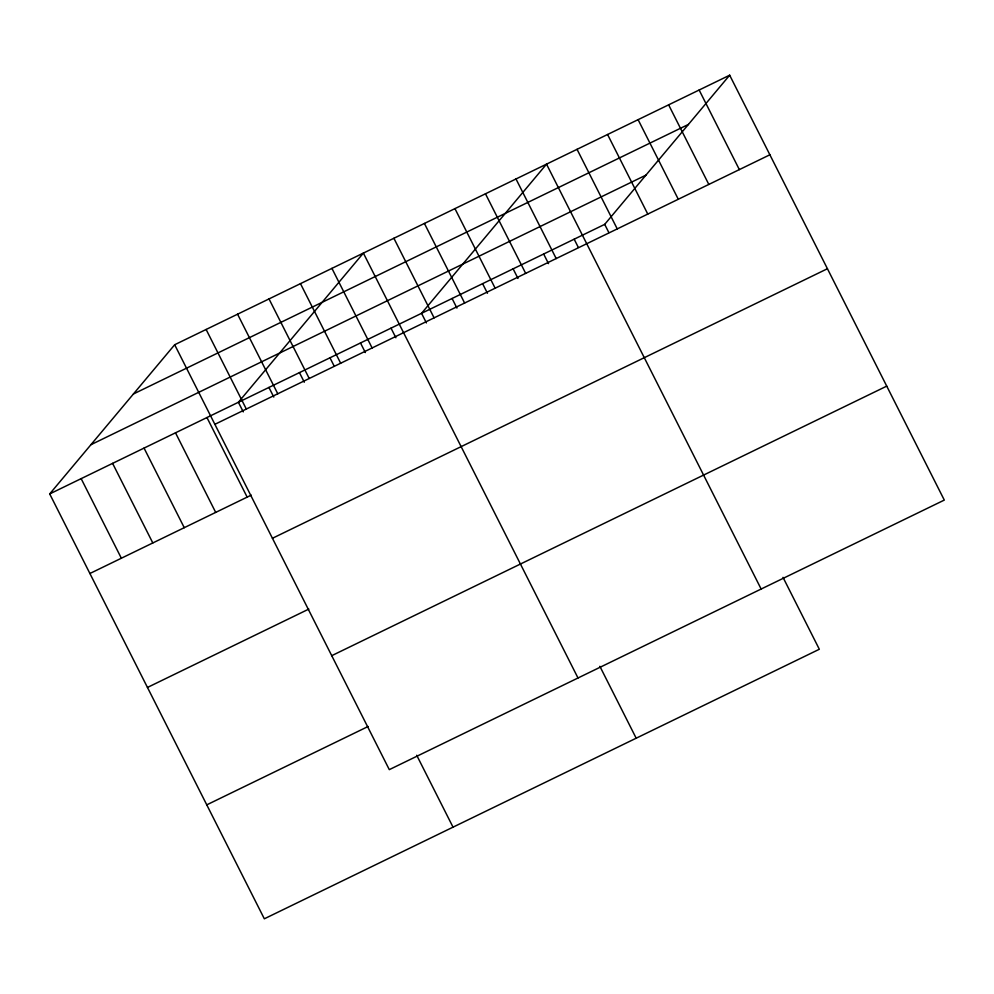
<?xml version="1.0" encoding="UTF-8"?>
<svg xmlns="http://www.w3.org/2000/svg" width="994" height="994" viewBox="0 0 994 994"><rect width="100%" height="100%" fill="white"/><g stroke="black" fill="none" stroke-linecap="round" stroke-linejoin="round"><path stroke-width="1.49" d="M783.011 577.352L819.329 649.256L264.329 918.804L49.7 493.919L174.671 344.744L729.671 75.196L944.3 500.081L389.3 769.642L174.671 344.744M49.7 493.919L604.7 224.358L729.671 75.196M133.432 393.972L688.432 124.424M90.939 444.691L645.938 175.143M214.866 424.326L769.878 154.778M89.907 573.501L251.258 495.136M272.431 538.288L827.43 268.728M147.46 687.45L308.811 609.086M331.735 655.68L886.735 386.132M206.764 804.854L368.115 726.49M699.142 90.019L739.35 169.601M668.627 104.842L708.821 184.437M638.098 119.665L678.293 199.26M607.57 134.501L647.777 214.083M577.042 149.324L617.249 228.906M604.7 224.358L608.862 232.596M761.143 589.032L546.526 164.147L421.555 313.321L426.401 322.926M574.184 239.194L578.334 247.419M515.998 178.97L556.193 258.564M543.656 254.017L548.502 263.621M485.47 193.793L525.677 273.387M513.128 268.84L517.986 278.444M454.941 208.616L495.149 288.21M482.599 283.663L487.458 293.267M424.413 223.451L464.62 303.033M452.084 298.486L456.929 308.09M393.897 238.274L434.092 317.856M599.867 666.315L636.185 738.207M577.999 677.995L363.369 253.097L238.398 402.272L243.257 411.876M391.027 328.144L395.885 337.749M331.921 268.368L372.116 347.962M360.499 342.967L365.357 352.572M300.474 283.65L340.669 363.232M329.983 357.79L334.133 366.028M269.014 298.921L309.221 378.503M299.455 372.613L304.301 382.218M237.566 314.191L277.773 393.786M268.927 387.436L273.785 397.041M206.118 329.474L246.326 409.056M416.71 755.266L453.028 827.157M206.951 417.542L247.158 497.124M175.503 432.812L215.698 512.407M144.055 448.095L184.25 527.677M112.595 463.366L152.803 542.948M81.148 478.636L121.355 558.23"/></g></svg>
